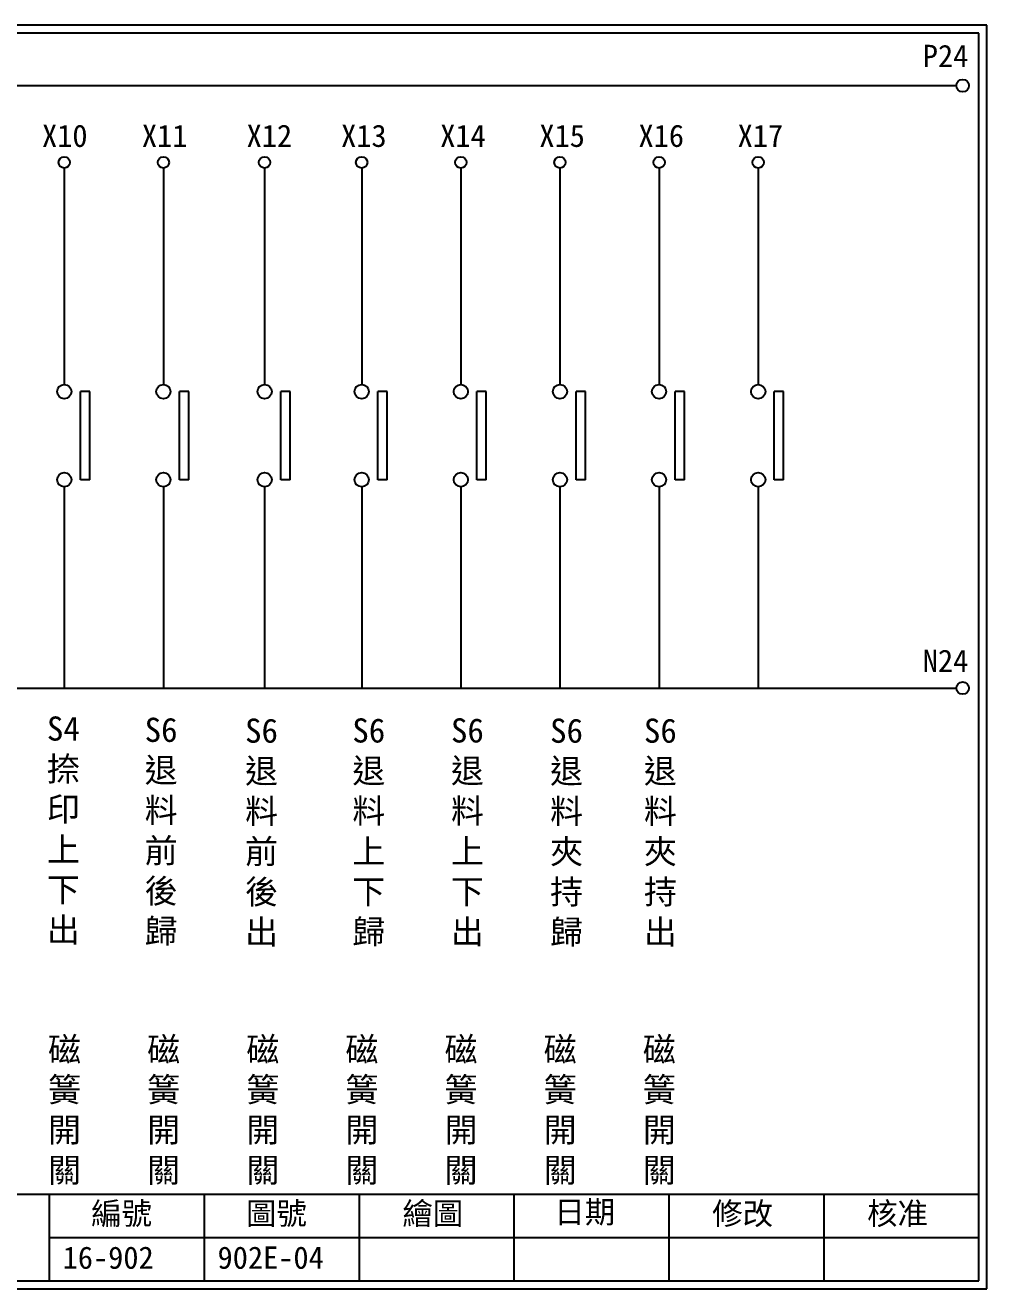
# Model space of a CAD drawing. Extents: x 325 to 612, y 3 to 207.
# Drawn here: x 457.1 to 612.3, y 3 to 207 of the extents above; entities that cross this region are included whole.
import ezdxf

# ---------------------------------------------------------------- set-up
doc = ezdxf.new("R2010")
doc.units = 0
doc.layers.get('0').update_dxf_attribs({"linetype": 'CONTINUOUS'})
doc.layers.add('圖框層', color=7, linetype='CONTINUOUS')
doc.layers.add('標尺寸層', color=3, linetype='CONTINUOUS')
doc.styles.add('CNS', font='romanc.shx', dxfattribs={"bigfont": 'chineset.shx'})
doc.styles.add('STSL', font='kaiu.ttf')

msp = doc.modelspace()

# ---------------------------------------------------------------- linework, layer by layer
at = {"color": 0}
for p, q in [((467.54, 147.83), (466.04, 147.83)), ((483.54, 147.83), (482.04, 147.83)), ((499.88, 147.83), (498.38, 147.83)), ((515.54, 147.83), (514.04, 147.83)), ((531.54, 147.83), (530.04, 147.83)), ((547.54, 147.83), (546.04, 147.83)), ((563.54, 147.83), (562.04, 147.83)), ((579.54, 147.83), (578.04, 147.83)), ((467.54, 133.6), (466.04, 133.6)), ((483.54, 133.6), (482.04, 133.6)), ((499.88, 133.6), (498.38, 133.6)), ((515.54, 133.6), (514.04, 133.6)), ((531.54, 133.6), (530.04, 133.6)), ((547.54, 133.6), (546.04, 133.6)), ((563.54, 133.6), (562.04, 133.6)), ((579.54, 133.6), (578.04, 133.6))]:
    msp.add_line(p, q, dxfattribs=at)
for centre in [(608.44, 197.22), (608.44, 99.96)]:
    msp.add_circle(centre, 1, dxfattribs=at)
at = {"layer": '圖框層', "color": 0}
for p, q in [((612.32, 206.97), (325.32, 206.97)), ((612.32, 3), (612.32, 206.97)), ((611.07, 205.72), (326.57, 205.72)), ((611.07, 4.25), (611.07, 205.72)), ((326.57, 18.25), (611.07, 18.25)), ((461.07, 4.25), (461.07, 18.25)), ((486.07, 4.25), (486.07, 18.25)), ((511.07, 4.25), (511.07, 18.25)), ((536.07, 4.25), (536.07, 18.25)), ((561.07, 4.25), (561.07, 18.25)), ((586.07, 4.25), (586.07, 18.25)), ((461.07, 11.25), (611.07, 11.25)), ((326.57, 4.25), (611.07, 4.25)), ((325.32, 3), (612.32, 3))]:
    msp.add_line(p, q, dxfattribs=at)
at = {"layer": '標尺寸層', "color": 0}
for p, q in [((329.84, 197.22), (607.44, 197.22)), ((463.44, 183.91), (463.44, 148.99)), ((479.44, 183.91), (479.44, 148.99)), ((495.77, 183.91), (495.77, 148.99)), ((511.44, 183.91), (511.44, 148.99)), ((527.44, 183.91), (527.44, 148.99)), ((543.44, 183.91), (543.44, 148.99)), ((559.44, 183.91), (559.44, 148.99)), ((575.44, 183.91), (575.44, 148.99)), ((466.04, 133.6), (466.04, 147.83)), ((467.54, 133.6), (467.54, 147.83)), ((482.04, 133.6), (482.04, 147.83)), ((483.54, 133.6), (483.54, 147.83)), ((498.38, 133.6), (498.38, 147.83)), ((499.88, 133.6), (499.88, 147.83)), ((514.04, 133.6), (514.04, 147.83)), ((515.54, 133.6), (515.54, 147.83)), ((530.04, 133.6), (530.04, 147.83)), ((531.54, 133.6), (531.54, 147.83)), ((546.04, 133.6), (546.04, 147.83)), ((547.54, 133.6), (547.54, 147.83)), ((562.04, 133.6), (562.04, 147.83)), ((563.54, 133.6), (563.54, 147.83)), ((578.04, 133.6), (578.04, 147.83)), ((579.54, 133.6), (579.54, 147.83)), ((463.44, 132.45), (463.44, 99.96)), ((479.44, 132.46), (479.44, 99.96)), ((479.44, 132.45), (479.44, 99.96)), ((495.77, 132.46), (495.77, 99.96)), ((495.77, 132.45), (495.77, 99.96)), ((511.44, 132.46), (511.44, 99.96)), ((511.44, 132.45), (511.44, 99.96)), ((527.44, 132.46), (527.44, 99.96)), ((527.44, 132.45), (527.44, 99.96)), ((543.44, 132.46), (543.44, 99.96)), ((543.44, 132.45), (543.44, 99.96)), ((559.44, 132.46), (559.44, 99.96)), ((559.44, 132.45), (559.44, 99.96)), ((575.44, 132.46), (575.44, 99.96)), ((575.44, 132.45), (575.44, 99.96)), ((330.05, 99.96), (607.44, 99.96))]:
    msp.add_line(p, q, dxfattribs=at)
for centre, radius in [((463.44, 184.83), 0.92), ((479.44, 184.83), 0.92), ((495.77, 184.83), 0.92), ((511.44, 184.83), 0.92), ((527.44, 184.83), 0.92), ((543.44, 184.83), 0.92), ((559.44, 184.83), 0.92), ((575.44, 184.83), 0.92), ((463.44, 147.83), 1.15), ((479.44, 147.83), 1.15), ((495.77, 147.83), 1.15), ((511.44, 147.83), 1.15), ((527.44, 147.83), 1.15), ((543.44, 147.83), 1.15), ((559.44, 147.83), 1.15), ((575.44, 147.83), 1.15), ((463.44, 133.6), 1.15), ((479.44, 133.6), 1.15), ((495.77, 133.6), 1.15), ((511.44, 133.6), 1.15), ((527.44, 133.6), 1.15), ((543.44, 133.6), 1.15), ((559.44, 133.6), 1.15), ((575.44, 133.6), 1.15)]:
    msp.add_circle(centre, radius, dxfattribs=at)

# ---------------------------------------------------------------- texts
at = {"layer": '圖框層', "color": 0, "style": 'STSL'}
for s, p in [('P24', (602, 200.22)), ('X10', (459.85, 187.33)), ('X11', (475.97, 187.33)), ('X12', (492.87, 187.33)), ('X13', (508.12, 187.33)), ('X14', (524.12, 187.33)), ('X15', (540.12, 187.33)), ('X16', (556.12, 187.33)), ('X17', (572.12, 187.33)), ('N24', (602, 102.58)), ('編號', (467.78, 13.34)), ('圖號', (492.78, 13.34)), ('繪圖', (518.01, 13.34)), ('日期', (542.54, 13.59)), ('修改', (568.01, 13.34)), ('核准', (593.01, 13.34)), ('16-902', (463.18, 6.22)), ('902E-04', (488.18, 6.22))]:
    msp.add_text(s, height=3.6, dxfattribs=at).set_placement(p)
at = {"layer": '標尺寸層', "color": 0, "char_height": 3.9, "width": 4.9608, "attachment_point": 5, "style": 'CNS'}
for s, insert in [('{\\fDFKai-SB|b0|i0|c136|p65;S4\\P捺印\\P上下出}', (463.3, 76.97)), ('{\\fDFKai-SB|b0|i0|c136|p65;S6退料前後歸}', (479.07, 76.77)), ('{\\fDFKai-SB|b0|i0|c136|p65;S6退料前後出}', (495.28, 76.63)), ('{\\fDFKai-SB|b0|i0|c136|p65;S6退料上下歸}', (512.59, 76.67)), ('{\\fDFKai-SB|b0|i0|c136|p65;S6退料上下出}', (528.51, 76.67)), ('{\\fDFKai-SB|b0|i0|c136|p65;S6退料夾持歸}', (544.51, 76.63)), ('{\\fDFKai-SB|b0|i0|c136|p65;S6退料夾持出}', (559.65, 76.63)), ('{\\fDFKai-SB|b0|i0|c136|p65;磁簧開關}', (463.48, 31.68)), ('{\\fDFKai-SB|b0|i0|c136|p65;磁簧開關}', (479.48, 31.68)), ('{\\fDFKai-SB|b0|i0|c136|p65;磁簧開關}', (495.48, 31.68)), ('{\\fDFKai-SB|b0|i0|c136|p65;磁簧開關}', (511.48, 31.68)), ('{\\fDFKai-SB|b0|i0|c136|p65;磁簧開關}', (527.48, 31.68)), ('{\\fDFKai-SB|b0|i0|c136|p65;磁簧開關}', (543.48, 31.68)), ('{\\fDFKai-SB|b0|i0|c136|p65;磁簧開關}', (559.48, 31.68))]:
    msp.add_mtext(s, dxfattribs=dict(at, insert=insert))

doc.saveas('drawing.dxf')
